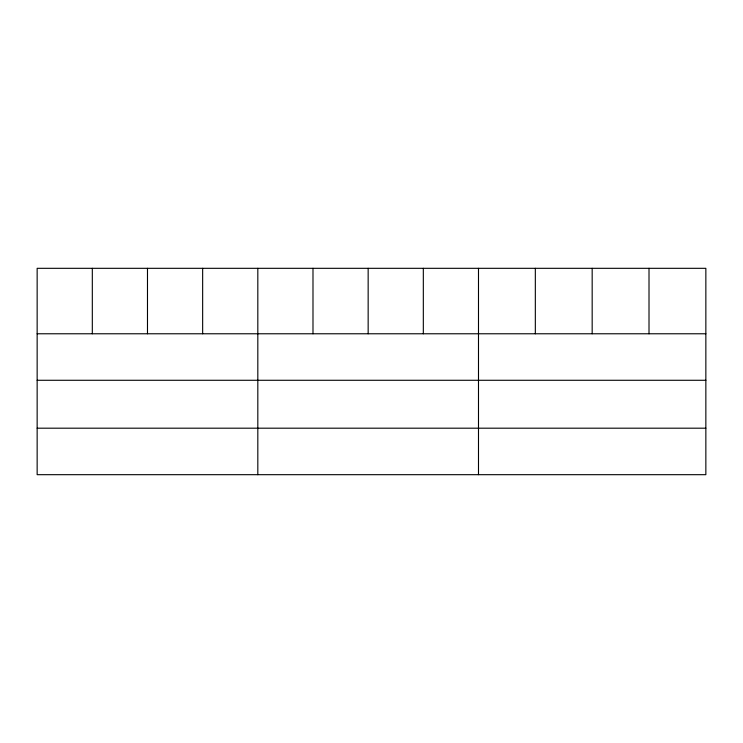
<?xml version="1.0" encoding="UTF-8"?>
<svg xmlns="http://www.w3.org/2000/svg" width="743" height="743" viewBox="0 0 743 743"><rect width="100%" height="100%" fill="white"/><g stroke="black" fill="none" stroke-linecap="round" stroke-linejoin="round"><path stroke-width="1.11" d="M705.85 380.277L705.85 268.316L37.15 268.316L37.15 474.684L705.85 474.684L705.85 380.277L37.15 380.277M37.15 333.774L705.85 333.774M37.15 428.191L705.85 428.191M649.01 268.316L649.01 333.774M592.171 268.316L592.171 333.774M535.332 268.316L535.332 333.774M478.492 268.316L478.492 474.684M423.324 268.316L423.324 333.774M368.156 268.316L368.156 333.774M312.989 268.316L312.989 333.774M257.821 268.316L257.821 474.684M202.653 268.316L202.653 333.774M147.486 268.316L147.486 333.774M92.318 268.316L92.318 333.774"/></g></svg>
